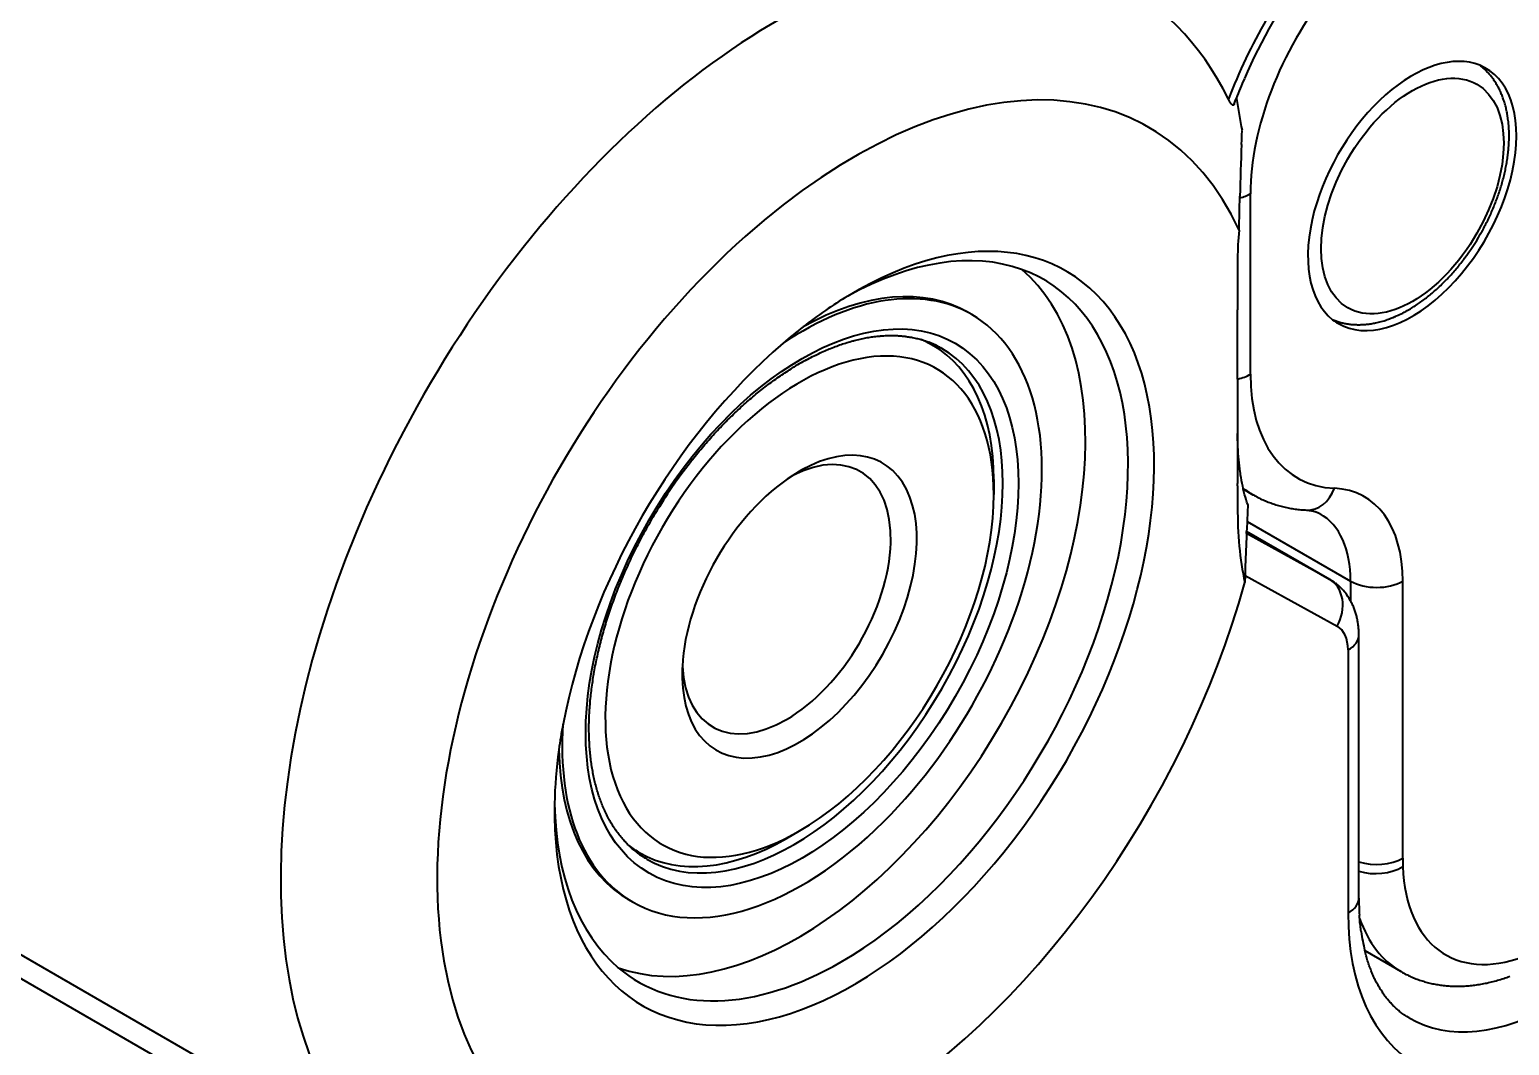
# Model space of a CAD drawing. Header units: millimetres. Extents: x 15 to 415, y 5 to 292.
# Drawn here: x 305.02 to 325.09, y 104.14 to 117.92 of the extents above; entities that cross this region are included whole.
import ezdxf

# ---------------------------------------------------------------- set-up
doc = ezdxf.new("R2010")
doc.units = ezdxf.units.MM
doc.layers.add('Geometries', color=7, linetype='Continuous')

msp = doc.modelspace()

# ---------------------------------------------------------------- linework, layer by layer
at = {"layer": 'Geometries', "linetype": 'Continuous', "lineweight": 40}
for p, q in [((321.429, 115.639), (321.43, 115.661)), ((321.574, 113.248), (321.574, 115.697)), ((321.399, 114.82), (321.399, 114.122)), ((317.794, 114.057), (317.748, 114.084)), ((321.399, 113.182), (321.399, 114.122)), ((322.688, 113.988), (322.691, 113.987)), ((323.525, 114.025), (323.519, 114.022)), ((316.954, 113.752), (316.955, 113.752)), ((317.161, 113.701), (317.27, 113.638)), ((317.205, 113.685), (317.212, 113.683)), ((317.359, 113.615), (317.364, 113.612)), ((317.364, 113.612), (317.369, 113.61)), ((321.399, 113.182), (321.399, 112.428)), ((321.399, 112.428), (321.399, 112.291)), ((321.399, 112.291), (321.399, 111.915)), ((318.093, 111.818), (318.093, 111.614)), ((321.399, 111.915), (321.399, 111.765)), ((321.399, 111.733), (321.399, 111.765)), ((321.399, 111.733), (321.399, 111.713)), ((321.399, 111.713), (321.399, 111.444)), ((321.477, 111.688), (321.477, 111.69)), ((321.478, 111.688), (321.607, 111.613)), ((321.528, 111.25), (321.527, 111.244)), ((321.528, 111.25), (322.932, 110.44)), ((322.517, 111.356), (322.518, 111.355)), ((321.521, 111.085), (321.522, 111.115)), ((322.642, 110.469), (321.521, 111.085)), ((321.522, 111.115), (321.522, 111.115)), ((322.649, 110.465), (321.522, 111.115)), ((321.522, 111.115), (322.642, 110.469)), ((321.5, 110.516), (321.496, 110.422)), ((321.5, 110.516), (322.748, 109.83)), ((322.932, 110.44), (322.932, 110.173)), ((323.639, 106.683), (323.639, 110.44)), ((323.044, 106.634), (323.044, 109.711)), ((322.897, 109.507), (322.897, 105.937)), ((309.673, 102.615), (300.394, 107.972)), ((300.764, 107.436), (309.498, 102.394)), ((315.282, 106.95), (315.459, 107.052)), ((313.186, 106.816), (313.295, 106.753)), ((323.044, 106.507), (323.044, 106.634)), ((323.044, 106.142), (323.044, 106.507)), ((313.148, 106.117), (313.194, 106.09)), ((323.124, 105.428), (323.616, 105.143)), ((323.726, 104.515), (323.724, 104.516))]:
    msp.add_line(p, q, dxfattribs=at)
at = {"layer": 'Geometries', "linetype": 'Continuous', "lineweight": 40, "flags": 128}
for points in [[(324.764, 115.282), (324.767, 115.288), (324.776, 115.306), (324.786, 115.325), (324.795, 115.344), (324.804, 115.363), (324.813, 115.382), (324.822, 115.401), (324.831, 115.42), (324.839, 115.439), (324.848, 115.459), (324.856, 115.478), (324.864, 115.497), (324.872, 115.516), (324.88, 115.536), (324.888, 115.555), (324.896, 115.574), (324.903, 115.594), (324.91, 115.613), (324.918, 115.632), (324.925, 115.652), (324.932, 115.671), (324.938, 115.691), (324.945, 115.71), (324.952, 115.73), (324.958, 115.749), (324.964, 115.769), (324.97, 115.788), (324.976, 115.808), (324.982, 115.827), (324.987, 115.847), (324.993, 115.866), (324.998, 115.886), (325.003, 115.905), (325.008, 115.925), (325.013, 115.944), (325.017, 115.964), (325.022, 115.983), (325.026, 116.002), (325.03, 116.022), (325.034, 116.041), (325.038, 116.061), (325.042, 116.08), (325.046, 116.099), (325.049, 116.118), (325.052, 116.138), (325.055, 116.157), (325.058, 116.176), (325.061, 116.195), (325.063, 116.214), (325.066, 116.233), (325.068, 116.252), (325.07, 116.271), (325.072, 116.29), (325.073, 116.309), (325.075, 116.328), (325.076, 116.347), (325.077, 116.366), (325.078, 116.384), (325.079, 116.403), (325.08, 116.421), (325.08, 116.44), (325.081, 116.458), (325.081, 116.477), (325.081, 116.495), (325.081, 116.513), (325.08, 116.531), (325.08, 116.549), (325.079, 116.567), (325.078, 116.585), (325.077, 116.603), (325.076, 116.621), (325.074, 116.638), (325.072, 116.656), (325.071, 116.673), (325.069, 116.691), (325.066, 116.708), (325.064, 116.725), (325.061, 116.742), (325.059, 116.759), (325.056, 116.776), (325.053, 116.792), (325.05, 116.809), (325.046, 116.825), (325.042, 116.842), (325.039, 116.858), (325.035, 116.874), (325.031, 116.89), (325.026, 116.906), (325.022, 116.922), (325.017, 116.937), (325.012, 116.953), (325.007, 116.968), (325.002, 116.983), (324.997, 116.998), (324.991, 117.013), (324.985, 117.028), (324.979, 117.042), (324.973, 117.057), (324.967, 117.071), (324.961, 117.085), (324.954, 117.099), (324.947, 117.113), (324.941, 117.126), (324.934, 117.14), (324.926, 117.153), (324.919, 117.166), (324.911, 117.179), (324.904, 117.192), (324.896, 117.204), (324.888, 117.217), (324.88, 117.229), (324.872, 117.241), (324.863, 117.253), (324.855, 117.264), (324.846, 117.276), (324.837, 117.287), (324.828, 117.298), (324.819, 117.309), (324.81, 117.32), (324.8, 117.331), (324.791, 117.341), (324.781, 117.351), (324.771, 117.361), (324.761, 117.371), (324.751, 117.381), (324.741, 117.39), (324.731, 117.4), (324.72, 117.409), (324.71, 117.418), (324.699, 117.426), (324.688, 117.435), (324.682, 117.44)], [(321.353, 116.911), (321.363, 116.937), (321.373, 116.964), (321.383, 116.989)], [(321.353, 116.911), (321.353, 116.91), (321.351, 116.906), (321.349, 116.902), (321.346, 116.899), (321.344, 116.898), (321.341, 116.897), (321.338, 116.896), (321.335, 116.897), (321.331, 116.899), (321.328, 116.901), (321.324, 116.904), (321.32, 116.908), (321.316, 116.912), (321.312, 116.917), (321.308, 116.923), (321.304, 116.93), (321.299, 116.937), (321.294, 116.944), (321.29, 116.952), (321.285, 116.961), (321.28, 116.97), (321.275, 116.98)], [(321.452, 116.362), (321.455, 116.427), (321.458, 116.492), (321.46, 116.556)], [(321.427, 115.555), (321.428, 115.582), (321.429, 115.639)], [(321.422, 115.303), (321.424, 115.392), (321.426, 115.487), (321.427, 115.555)], [(321.42, 115.2), (321.421, 115.296), (321.422, 115.303)], [(324.714, 115.187), (324.717, 115.194), (324.728, 115.213), (324.738, 115.231), (324.747, 115.25), (324.757, 115.269), (324.764, 115.282)], [(324.237, 114.536), (324.239, 114.538), (324.253, 114.553), (324.267, 114.568), (324.281, 114.583), (324.295, 114.598), (324.308, 114.613), (324.322, 114.629), (324.335, 114.644), (324.349, 114.66), (324.362, 114.676), (324.376, 114.692), (324.389, 114.707), (324.402, 114.724), (324.415, 114.74), (324.428, 114.756), (324.441, 114.773), (324.453, 114.789), (324.466, 114.806), (324.478, 114.822), (324.491, 114.839), (324.503, 114.856), (324.508, 114.862)], [(323.718, 114.121), (323.727, 114.126), (323.743, 114.136), (323.758, 114.145), (323.774, 114.155), (323.79, 114.165), (323.806, 114.175), (323.821, 114.185), (323.837, 114.196), (323.852, 114.206), (323.868, 114.217), (323.883, 114.228), (323.899, 114.239), (323.914, 114.25), (323.93, 114.262), (323.945, 114.273), (323.96, 114.285), (323.975, 114.297), (323.991, 114.309), (324.006, 114.321), (324.021, 114.334), (324.036, 114.346), (324.051, 114.359), (324.065, 114.372), (324.08, 114.385), (324.095, 114.398), (324.11, 114.412), (324.124, 114.425), (324.139, 114.439), (324.153, 114.453), (324.168, 114.467), (324.182, 114.481), (324.197, 114.495), (324.211, 114.509), (324.225, 114.524), (324.237, 114.536)], [(322.691, 113.987), (322.695, 113.985), (322.708, 113.98), (322.721, 113.975), (322.734, 113.97), (322.747, 113.966), (322.76, 113.961), (322.773, 113.957), (322.787, 113.953), (322.8, 113.95), (322.814, 113.946), (322.827, 113.943), (322.841, 113.94), (322.855, 113.937), (322.868, 113.935), (322.882, 113.932), (322.897, 113.93), (322.911, 113.928), (322.925, 113.926), (322.939, 113.924), (322.954, 113.923), (322.968, 113.922), (322.983, 113.921), (322.997, 113.92), (323.012, 113.92), (323.027, 113.919), (323.041, 113.919), (323.056, 113.919), (323.071, 113.92), (323.086, 113.92), (323.101, 113.921), (323.117, 113.922), (323.132, 113.923), (323.147, 113.925), (323.162, 113.926), (323.178, 113.928), (323.193, 113.93), (323.209, 113.933), (323.224, 113.935), (323.24, 113.938), (323.255, 113.941), (323.271, 113.944), (323.274, 113.945)], [(323.421, 113.986), (323.429, 113.988), (323.445, 113.994), (323.461, 114), (323.477, 114.006), (323.493, 114.012), (323.506, 114.017)], [(323.506, 114.017), (323.509, 114.018), (323.519, 114.022)], [(323.525, 114.025), (323.525, 114.025), (323.541, 114.032), (323.555, 114.038)], [(315.74, 113.537), (315.759, 113.546), (315.779, 113.555), (315.8, 113.564), (315.82, 113.573), (315.841, 113.581), (315.861, 113.59), (315.881, 113.598), (315.902, 113.606), (315.922, 113.614), (315.942, 113.622), (315.963, 113.63), (315.983, 113.637), (316.003, 113.644), (316.023, 113.651), (316.043, 113.658), (316.063, 113.664), (316.083, 113.671), (316.103, 113.677), (316.123, 113.683), (316.143, 113.689), (316.163, 113.695), (316.183, 113.7), (316.191, 113.702)], [(316.191, 113.702), (316.202, 113.705), (316.222, 113.71), (316.242, 113.715), (316.261, 113.72), (316.281, 113.724), (316.3, 113.728), (316.32, 113.733), (316.339, 113.736), (316.358, 113.74), (316.378, 113.744), (316.397, 113.747), (316.416, 113.75), (316.435, 113.753), (316.454, 113.756), (316.473, 113.758), (316.492, 113.76), (316.511, 113.763), (316.53, 113.764), (316.548, 113.766), (316.559, 113.767)], [(316.559, 113.767), (316.567, 113.768), (316.586, 113.769), (316.604, 113.77), (316.623, 113.771), (316.641, 113.772), (316.659, 113.772), (316.678, 113.773), (316.696, 113.773), (316.714, 113.773), (316.732, 113.773), (316.75, 113.772), (316.768, 113.772), (316.786, 113.771), (316.803, 113.77), (316.821, 113.768), (316.839, 113.767), (316.843, 113.767)], [(316.843, 113.767), (316.856, 113.765), (316.874, 113.764), (316.891, 113.762), (316.902, 113.76)], [(316.902, 113.76), (316.908, 113.759), (316.925, 113.757), (316.942, 113.754), (316.954, 113.752)], [(316.955, 113.752), (316.959, 113.751), (316.976, 113.748), (316.993, 113.745), (317.01, 113.742), (317.027, 113.738), (317.043, 113.734), (317.046, 113.734)], [(317.046, 113.734), (317.06, 113.73), (317.076, 113.726), (317.093, 113.722), (317.108, 113.718)], [(317.108, 113.718), (317.109, 113.717), (317.123, 113.713)], [(317.123, 113.713), (317.125, 113.712), (317.141, 113.707), (317.157, 113.702), (317.161, 113.701)], [(317.161, 113.701), (317.173, 113.697), (317.189, 113.691), (317.205, 113.685), (317.205, 113.685)], [(317.339, 113.625), (317.341, 113.624), (317.356, 113.617), (317.359, 113.615)], [(317.369, 113.61), (317.371, 113.609), (317.385, 113.6), (317.388, 113.599)], [(315.555, 113.444), (315.573, 113.454), (315.594, 113.465), (315.596, 113.466)], [(315.596, 113.466), (315.614, 113.475), (315.635, 113.486), (315.656, 113.496), (315.676, 113.507), (315.679, 113.508)], [(315.679, 113.508), (315.697, 113.517), (315.717, 113.526), (315.738, 113.536), (315.74, 113.537)], [(314.007, 112.089), (314.008, 112.091), (314.027, 112.113), (314.045, 112.136), (314.063, 112.159), (314.082, 112.182), (314.1, 112.204), (314.119, 112.226), (314.137, 112.248), (314.156, 112.271), (314.175, 112.293), (314.194, 112.314), (314.213, 112.336), (314.232, 112.358), (314.251, 112.379), (314.27, 112.401), (314.289, 112.422), (314.308, 112.443), (314.328, 112.464), (314.347, 112.485), (314.367, 112.505), (314.386, 112.526), (314.406, 112.546), (314.425, 112.567), (314.445, 112.587), (314.465, 112.607), (314.484, 112.627), (314.504, 112.646), (314.524, 112.666), (314.544, 112.685), (314.564, 112.705), (314.584, 112.724), (314.604, 112.743), (314.624, 112.762), (314.644, 112.78), (314.664, 112.799), (314.684, 112.817), (314.705, 112.836), (314.725, 112.854), (314.745, 112.872), (314.766, 112.889), (314.786, 112.907), (314.806, 112.924), (314.827, 112.942), (314.847, 112.959), (314.868, 112.976), (314.888, 112.993), (314.909, 113.01), (314.929, 113.026), (314.95, 113.042), (314.971, 113.059), (314.991, 113.075), (315.012, 113.091), (315.033, 113.106), (315.053, 113.122), (315.074, 113.137), (315.095, 113.152), (315.116, 113.167), (315.136, 113.182), (315.157, 113.197), (315.178, 113.211), (315.199, 113.226), (315.219, 113.24), (315.24, 113.254), (315.261, 113.268), (315.282, 113.281), (315.303, 113.295), (315.323, 113.308), (315.344, 113.321), (315.356, 113.329)], [(321.401, 112.292), (321.401, 112.315), (321.4, 112.363), (321.399, 112.412), (321.399, 112.443)], [(321.437, 111.904), (321.434, 111.922), (321.428, 111.963), (321.423, 112.004), (321.419, 112.045), (321.414, 112.087), (321.411, 112.13), (321.408, 112.173), (321.405, 112.22), (321.402, 112.267), (321.401, 112.292)], [(321.452, 111.813), (321.446, 111.843), (321.44, 111.882), (321.437, 111.904)], [(321.474, 111.702), (321.469, 111.728), (321.461, 111.766), (321.453, 111.804), (321.452, 111.813)], [(321.477, 111.69), (321.477, 111.69), (321.474, 111.702)], [(321.537, 111.479), (321.526, 111.513), (321.515, 111.547), (321.505, 111.582), (321.495, 111.618), (321.486, 111.654), (321.477, 111.688)], [(321.607, 111.613), (321.613, 111.61), (321.629, 111.601), (321.646, 111.592), (321.662, 111.583), (321.678, 111.575), (321.695, 111.566), (321.711, 111.558), (321.728, 111.55), (321.745, 111.543), (321.762, 111.535), (321.779, 111.528), (321.796, 111.521), (321.813, 111.514), (321.831, 111.507), (321.848, 111.501), (321.866, 111.495), (321.883, 111.488), (321.901, 111.483), (321.919, 111.477), (321.937, 111.471), (321.955, 111.466), (321.973, 111.461), (321.991, 111.456), (322.009, 111.452), (322.028, 111.447), (322.046, 111.443), (322.065, 111.439), (322.084, 111.435), (322.102, 111.431), (322.121, 111.428), (322.14, 111.425), (322.159, 111.422), (322.178, 111.419), (322.197, 111.417), (322.217, 111.414), (322.236, 111.412), (322.255, 111.41), (322.275, 111.408), (322.294, 111.407), (322.314, 111.406), (322.333, 111.405), (322.335, 111.405)], [(312.604, 108.44), (312.604, 108.453), (312.604, 108.477), (312.604, 108.501), (312.605, 108.525), (312.606, 108.55), (312.606, 108.574), (312.607, 108.599), (312.608, 108.623), (312.61, 108.648), (312.611, 108.673), (312.612, 108.698), (312.614, 108.723), (312.616, 108.748), (312.618, 108.773), (312.62, 108.798), (312.622, 108.824), (312.625, 108.849), (312.628, 108.875), (312.63, 108.9), (312.633, 108.926), (312.636, 108.951), (312.639, 108.977), (312.643, 109.003), (312.646, 109.029), (312.65, 109.055), (312.654, 109.081), (312.658, 109.107), (312.662, 109.133), (312.666, 109.159), (312.671, 109.185), (312.675, 109.212), (312.68, 109.238), (312.685, 109.265), (312.69, 109.291), (312.695, 109.317), (312.701, 109.344), (312.706, 109.371), (312.712, 109.397), (312.718, 109.424), (312.724, 109.451), (312.73, 109.477), (312.736, 109.504), (312.742, 109.531), (312.749, 109.558), (312.756, 109.585), (312.763, 109.612), (312.77, 109.639), (312.777, 109.666), (312.784, 109.693), (312.791, 109.72), (312.799, 109.747), (312.807, 109.774), (312.815, 109.801), (312.823, 109.828), (312.831, 109.856), (312.839, 109.883), (312.848, 109.91), (312.856, 109.937), (312.865, 109.964), (312.874, 109.992), (312.883, 110.019), (312.892, 110.046), (312.901, 110.073), (312.911, 110.101), (312.92, 110.128), (312.93, 110.155), (312.94, 110.182), (312.95, 110.21), (312.96, 110.237), (312.97, 110.264), (312.981, 110.291), (312.991, 110.319), (313.002, 110.346), (313.013, 110.373), (313.024, 110.4), (313.035, 110.428), (313.046, 110.455), (313.058, 110.482), (313.069, 110.509), (313.081, 110.536), (313.092, 110.563), (313.104, 110.59), (313.116, 110.617), (313.129, 110.644), (313.141, 110.671), (313.153, 110.698), (313.166, 110.725), (313.178, 110.752), (313.191, 110.779), (313.204, 110.806), (313.217, 110.833), (313.23, 110.859), (313.244, 110.886), (313.257, 110.913), (313.27, 110.939), (313.284, 110.966), (313.298, 110.992), (313.312, 111.019), (313.326, 111.045), (313.34, 111.072), (313.354, 111.098), (313.368, 111.124), (313.383, 111.151), (313.397, 111.177), (313.412, 111.203), (313.427, 111.229), (313.442, 111.255), (313.457, 111.281), (313.472, 111.307), (313.487, 111.332), (313.503, 111.358), (313.518, 111.384), (313.531, 111.405)], [(321.537, 111.479), (321.532, 111.37), (321.528, 111.262), (321.528, 111.25)], [(322.335, 111.405), (322.339, 111.404), (322.348, 111.404), (322.356, 111.403), (322.364, 111.402), (322.373, 111.401), (322.381, 111.4), (322.389, 111.399), (322.397, 111.398), (322.405, 111.396), (322.413, 111.395), (322.42, 111.393), (322.428, 111.391), (322.436, 111.389), (322.443, 111.387), (322.451, 111.385), (322.459, 111.382), (322.466, 111.379), (322.474, 111.376), (322.481, 111.373), (322.489, 111.37), (322.496, 111.367), (322.504, 111.363), (322.508, 111.361)], [(321.527, 111.244), (321.524, 111.155), (321.522, 111.115)], [(322.508, 111.361), (322.511, 111.359), (322.517, 111.356)], [(321.521, 111.085), (321.52, 111.048), (321.516, 110.942), (321.512, 110.837), (321.508, 110.732), (321.504, 110.628), (321.5, 110.525), (321.5, 110.516)], [(322.662, 110.457), (322.656, 110.46), (322.649, 110.465)], [(322.853, 110.29), (322.852, 110.292), (322.843, 110.302), (322.835, 110.312), (322.826, 110.322), (322.817, 110.332), (322.808, 110.341), (322.799, 110.35), (322.789, 110.359), (322.78, 110.368), (322.77, 110.377), (322.761, 110.385), (322.751, 110.394), (322.741, 110.402), (322.731, 110.41), (322.72, 110.418), (322.71, 110.425), (322.699, 110.433), (322.689, 110.44), (322.678, 110.447), (322.667, 110.454), (322.662, 110.457)], [(323.044, 109.711), (323.044, 109.721), (323.044, 109.736), (323.043, 109.752), (323.042, 109.767), (323.042, 109.783), (323.04, 109.798), (323.039, 109.813), (323.038, 109.829), (323.036, 109.844), (323.034, 109.859), (323.032, 109.874), (323.029, 109.889), (323.027, 109.903), (323.024, 109.918), (323.021, 109.932), (323.018, 109.947), (323.015, 109.961), (323.011, 109.975), (323.007, 109.989), (323.003, 110.003), (322.999, 110.017), (322.994, 110.03), (322.99, 110.044), (322.985, 110.057), (322.98, 110.07), (322.975, 110.083), (322.97, 110.096), (322.964, 110.109), (322.958, 110.122), (322.952, 110.134), (322.946, 110.146), (322.94, 110.159), (322.934, 110.171), (322.932, 110.173)], [(312.605, 108.335), (312.605, 108.351), (312.605, 108.375), (312.604, 108.399), (312.604, 108.423), (312.604, 108.44)], [(312.607, 108.289), (312.606, 108.304), (312.606, 108.328), (312.605, 108.335)], [(312.642, 107.928), (312.64, 107.944), (312.637, 107.965), (312.634, 107.987), (312.631, 108.009), (312.628, 108.031), (312.625, 108.053), (312.623, 108.075), (312.62, 108.098), (312.618, 108.12), (312.616, 108.143), (312.614, 108.166), (312.613, 108.188), (312.611, 108.211), (312.61, 108.234), (312.609, 108.258), (312.607, 108.281), (312.607, 108.289)], [(312.873, 107.215), (312.869, 107.223), (312.86, 107.239), (312.852, 107.255), (312.844, 107.272), (312.835, 107.289), (312.827, 107.306), (312.819, 107.323), (312.812, 107.34), (312.804, 107.357), (312.796, 107.375), (312.789, 107.392), (312.782, 107.41), (312.775, 107.428), (312.768, 107.446), (312.761, 107.464), (312.754, 107.483), (312.748, 107.501), (312.741, 107.52), (312.735, 107.539), (312.729, 107.558), (312.723, 107.577), (312.717, 107.596), (312.711, 107.615), (312.706, 107.635), (312.7, 107.654), (312.695, 107.674), (312.69, 107.694), (312.685, 107.714), (312.68, 107.734), (312.675, 107.755), (312.671, 107.775), (312.666, 107.796), (312.662, 107.817), (312.658, 107.838), (312.654, 107.859), (312.65, 107.88), (312.647, 107.901), (312.643, 107.922), (312.642, 107.928)], [(313.145, 106.854), (313.141, 106.858), (313.128, 106.87), (313.117, 106.882), (313.105, 106.894), (313.093, 106.907), (313.081, 106.919), (313.07, 106.932), (313.059, 106.945), (313.048, 106.958), (313.036, 106.971), (313.026, 106.985), (313.015, 106.999), (313.004, 107.012), (312.994, 107.026), (312.983, 107.04), (312.973, 107.055), (312.963, 107.069), (312.953, 107.084), (312.943, 107.099), (312.933, 107.114), (312.924, 107.129), (312.914, 107.144), (312.905, 107.159), (312.896, 107.175), (312.887, 107.191), (312.878, 107.207), (312.873, 107.215)], [(313.186, 106.816), (313.178, 106.824), (313.165, 106.835), (313.153, 106.847), (313.145, 106.854)], [(313.194, 106.809), (313.19, 106.812), (313.186, 106.816)], [(313.256, 106.759), (313.255, 106.759), (313.242, 106.77), (313.229, 106.78), (313.216, 106.791), (313.203, 106.802), (313.194, 106.809)], [(313.346, 106.696), (313.337, 106.702), (313.323, 106.711), (313.309, 106.72), (313.295, 106.73), (313.282, 106.74), (313.268, 106.749), (313.256, 106.759)], [(313.371, 106.681), (313.365, 106.684), (313.351, 106.693), (313.346, 106.696)], [(313.388, 106.67), (313.379, 106.676), (313.371, 106.681)], [(323.055, 105.865), (323.054, 105.874), (323.052, 105.896), (323.051, 105.909)], [(323.071, 105.708), (323.069, 105.726), (323.066, 105.747), (323.064, 105.768), (323.062, 105.789), (323.059, 105.81), (323.057, 105.831), (323.056, 105.853), (323.055, 105.865)], [(323.074, 105.687), (323.072, 105.706), (323.071, 105.708)], [(323.702, 104.529), (323.693, 104.534), (323.68, 104.542), (323.668, 104.551), (323.655, 104.559), (323.643, 104.568), (323.631, 104.577), (323.619, 104.586), (323.607, 104.595), (323.595, 104.604), (323.584, 104.614), (323.572, 104.623), (323.561, 104.633), (323.55, 104.643), (323.539, 104.653), (323.528, 104.664), (323.517, 104.674), (323.506, 104.685), (323.496, 104.696), (323.486, 104.707), (323.475, 104.718), (323.465, 104.729), (323.455, 104.741), (323.445, 104.752), (323.435, 104.764), (323.426, 104.776), (323.416, 104.788), (323.407, 104.8), (323.398, 104.812), (323.388, 104.825), (323.379, 104.838), (323.371, 104.85), (323.362, 104.863), (323.353, 104.877), (323.345, 104.89), (323.336, 104.903), (323.328, 104.917), (323.32, 104.931), (323.311, 104.945), (323.304, 104.959), (323.296, 104.973), (323.288, 104.987), (323.28, 105.002), (323.273, 105.016), (323.265, 105.031), (323.258, 105.046), (323.251, 105.061), (323.244, 105.076), (323.237, 105.092), (323.23, 105.107), (323.223, 105.123), (323.217, 105.139), (323.21, 105.155), (323.204, 105.171), (323.198, 105.188), (323.191, 105.204), (323.185, 105.221), (323.18, 105.238), (323.174, 105.255), (323.168, 105.272), (323.163, 105.289), (323.157, 105.306), (323.152, 105.324), (323.147, 105.342), (323.142, 105.359), (323.137, 105.377), (323.132, 105.396), (323.127, 105.414), (323.124, 105.428)], [(323.616, 105.143), (323.622, 105.14), (323.637, 105.131), (323.653, 105.123), (323.669, 105.114), (323.685, 105.106), (323.701, 105.098), (323.717, 105.09), (323.733, 105.083), (323.75, 105.075), (323.766, 105.068), (323.783, 105.061), (323.799, 105.054), (323.816, 105.048), (323.833, 105.041), (323.85, 105.035), (323.867, 105.029), (323.884, 105.023), (323.901, 105.018), (323.919, 105.012), (323.936, 105.007), (323.954, 105.002), (323.971, 104.997), (323.989, 104.993), (324.007, 104.988), (324.025, 104.984), (324.043, 104.98), (324.061, 104.977), (324.079, 104.973), (324.097, 104.97), (324.115, 104.967), (324.134, 104.964), (324.152, 104.961), (324.171, 104.958), (324.189, 104.956), (324.208, 104.954), (324.227, 104.952), (324.246, 104.951), (324.265, 104.949), (324.284, 104.948), (324.303, 104.947), (324.322, 104.946), (324.341, 104.946), (324.361, 104.945), (324.38, 104.945), (324.4, 104.945), (324.419, 104.946), (324.439, 104.946), (324.458, 104.947), (324.478, 104.948), (324.498, 104.949), (324.518, 104.951), (324.538, 104.952), (324.558, 104.954), (324.578, 104.956), (324.598, 104.959), (324.618, 104.961), (324.638, 104.964), (324.658, 104.967), (324.677, 104.97)], [(324.677, 104.97), (324.679, 104.97), (324.699, 104.974), (324.719, 104.977), (324.74, 104.981), (324.76, 104.985), (324.781, 104.989), (324.801, 104.994), (324.822, 104.999), (324.842, 105.004), (324.863, 105.009), (324.883, 105.014), (324.904, 105.02), (324.925, 105.026), (324.946, 105.032), (324.966, 105.038), (324.987, 105.045), (325.008, 105.052), (325.029, 105.059), (325.049, 105.066), (325.07, 105.073), (325.089, 105.08)], [(323.724, 104.516), (323.718, 104.519), (323.706, 104.527), (323.702, 104.529)]]:
    msp.add_lwpolyline(points, dxfattribs=at)
at = {"layer": 'Geometries', "linetype": 'Continuous', "lineweight": 40}
for centre, radius, start, end in [((328.304, 114.319), 7.419, 143.3839, 156.6663), ((327.952, 114.476), 7.034, 156.7125, 159.0686), ((343.454, 120.733), 22.387, 189.6274, 190.7532), ((373.836, 114.338), 52.422, 177.787, 178.5536), ((321.861, 116.767), 3.261, 324.2654, 331.0289), ((322.993, 115.25), 1.335, 282.1574, 288.7125), ((322.836, 115.645), 1.761, 294.1058, 300.0748), ((316.765, 112.517), 1.248, 62.6137, 69.0192), ((317.351, 110.122), 3.777, 118.3907, 121.8846), ((319.404, 107.824), 6.879, 141.6882, 148.6272), ((322.243, 109.793), 0.787, 28.8742, 39.1178), ((326.552, 106.139), 3.508, 179.9584, 183.7648), ((325.638, 106.042), 2.588, 187.8948, 193.7368)]:
    msp.add_arc(centre, radius, start, end, dxfattribs=at)
for centre, major_axis, ratio, start_param, end_param in [((315.141, 110.277), (-4.75, -8.227), 0.57735, 2.775924, 3.60107), ((324.099, 116.746), (2.3, 3.984), 0.57735, 1.310368, 1.836818), ((315.141, 110.277), (4.75, 8.227), 0.57735, 0.459477, 2.975979), ((323.745, 116.95), (-1.535, -2.659), 0.57735, 4.46391, 5.497787), ((316.202, 109.665), (-4, -6.928), 0.57735, 2.752718, 7.068583), ((323.767, 115.666), (-1, -1.732), 0.57735, 3.2235, 5.145985), ((323.767, 115.666), (-1, -1.732), 0.57735, 0, 3.2235), ((321.221, 115.901), (0.5, 0), 0.57735, 5.142647, 5.497787), ((323.767, 115.666), (-1, -1.732), 0.57735, 5.145985, 6.200918), ((316.202, 109.665), (2.875, 4.98), 0.57735, 2.334243, 7.090534), ((323.874, 116.248), (1.75, 3.031), 0.57735, 2.226771, 2.356194), ((316.025, 109.767), (-2.75, -4.763), 0.57735, 3.246747, 3.904482), ((315.448, 110.1), (2.75, 4.763), 0.57735, 3.246746, 6.178032), ((316.025, 109.767), (-2.75, -4.763), 0.57735, 0.785398, 3.246747), ((315.494, 110.073), (-2.3, -3.984), 0.57735, 3.141593, 4.006601), ((315.448, 110.1), (2.3, 3.984), 0.57735, 0, 0.766935), ((316.202, 109.665), (2.875, 4.98), 0.57735, 0.807349, 0.956929), ((315.494, 110.073), (-2.3, -3.984), 0.57735, 1.133157, 3.141593), ((323.767, 115.666), (-1, -1.732), 0.57735, 6.200918, 6.283185), ((315.459, 110.094), (-1.862, -3.226), 0.57735, 2.356194, 7.068583), ((316.202, 109.665), (2.875, 4.98), 0.57735, 0.956929, 1.025224), ((316.202, 109.665), (2.875, 4.98), 0.57735, 1.025224, 2.116368), ((315.388, 110.134), (-2, -3.464), 0.57735, 0.00001, 3.141568), ((315.282, 110.196), (1.987, 3.442), 0.57735, 0, 0.078573), ((315.282, 110.196), (1.987, 3.442), 0.57735, 5.497787, 6.283185), ((321.221, 113.452), (0.5, 0), 0.57735, 5.076353, 5.497787), ((323.745, 114.501), (-1.535, -2.659), 0.57735, 5.497787, 6.572752), ((315.459, 110.094), (1.125, 1.949), 0.57735, 2.305626, 7.125799), ((315.282, 110.196), (-1, -1.732), 0.57735, 0.785398, 3.866287), ((315.459, 110.094), (1.125, 1.949), 0.57735, 0.842614, 2.298979), ((315.459, 110.094), (-1.862, -3.226), 0.57735, 0.785398, 2.356194), ((323.392, 114.705), (1.785, 3.092), 0.57735, 3.064325, 3.141591), ((322.359, 111.904), (-0.024, -0.499), 0.782504, 6.28315, 7.470195), ((321.871, 109.419), (1.25, 2.165), 0.57735, 5.497787, 6.572752), ((325.738, 113.928), (3.068, 5.314), 0.57735, 2.351908, 2.568608), ((321.518, 109.623), (-1, -1.732), 0.57735, 2.356194, 3.141592), ((316.202, 109.665), (-4, -6.928), 0.57735, 0.785398, 1.99644), ((322.395, 110.034), (0.241, 0.438), 0.816438, 5.480814, 6.266212), ((322.049, 109.425), (0.6, 1.039), 0.57735, 6.283185, 6.295188), ((323.286, 110.644), (-0.5, 0), 0.57735, 0.785398, 2.356194), ((322.395, 110.034), (0.241, 0.438), 0.816438, 4.695416, 5.480814), ((322.402, 109.221), (-0.35, -0.606), 0.57735, 2.356194, 3.153596), ((322.544, 109.711), (0.5, 0), 0.57735, 5.497787, 6.283185), ((315.459, 110.094), (1.125, 1.949), 0.57735, 2.298979, 2.305626), ((315.282, 110.196), (-1, -1.732), 0.57735, 5.558491, 7.068583), ((315.494, 110.073), (-2.3, -3.984), 0.57735, 5.418177, 6.283185), ((316.202, 109.665), (2.875, 4.98), 0.57735, 2.116368, 2.184663), ((316.202, 109.665), (2.875, 4.98), 0.57735, 2.184663, 2.334243), ((315.448, 110.1), (2.3, 3.984), 0.57735, 2.374657, 3.141593), ((316.025, 109.767), (-2.75, -4.763), 0.57735, 5.520295, 6.178031), ((315.494, 110.073), (-2.3, -3.984), 0.57735, 0, 1.133157), ((315.282, 110.196), (1.987, 3.442), 0.57735, 3.062867, 3.141593), ((315.282, 110.196), (1.987, 3.442), 0.57735, 3.141593, 3.926991), ((323.286, 106.887), (-0.5, 0), 0.57735, 1.066151, 2.356194), ((323.287, 106.773), (0.5, 0.017), 0.598634, 4.183401, 5.478278), ((326.291, 108.214), (-1.875, -3.248), 0.57735, 5.497787, 5.535367), ((325.62, 107.797), (-1.4, -2.425), 0.57735, 5.535367, 6.894051), ((322.544, 106.142), (0.5, 0), 0.57735, 5.497787, 6.283185), ((326.079, 107.774), (2.25, 3.897), 0.57735, 2.356194, 3.926991), ((325.266, 108.001), (1.65, 2.858), 0.57735, 2.681067, 3.141591), ((316.025, 109.767), (-2.75, -4.763), 0.57735, 6.178031, 7.068583), ((325.726, 107.979), (-2, -3.464), 0.57735, 6.283184, 7.068583)]:
    msp.add_ellipse(centre, major_axis=major_axis, ratio=ratio, start_param=start_param, end_param=end_param, dxfattribs=at)
for centre, major_axis in [((323.77, 115.665), (-0.875, -1.516)), ((315.494, 110.073), (-2.075, -3.594))]:
    msp.add_ellipse(centre, major_axis=major_axis, ratio=0.57735, dxfattribs=at)

doc.saveas('drawing.dxf')
